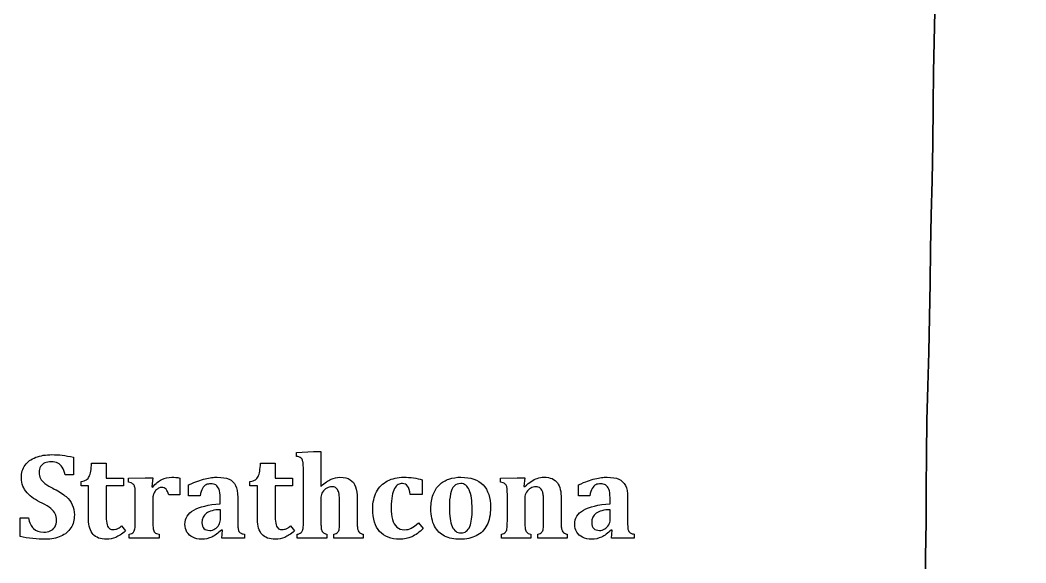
# Model space of a CAD drawing. Extents: x 0 to 800, y 146 to 730.
# Drawn here: x 545.6 to 607.8, y 533.9 to 567.5 of the extents above; entities that cross this region are included whole.
import ezdxf

# ---------------------------------------------------------------- set-up
doc = ezdxf.new("R2010")
doc.units = 0
doc.layers.get('0').update_dxf_attribs({"linetype": 'CONTINUOUS'})

msp = doc.modelspace()

# ---------------------------------------------------------------- linework, layer by layer
at = {"color": 1}
for points in [[(601.546875, 530.078125), (601.6, 534.30625), (601.640625, 536.43125), (601.640625, 538.16875), (601.628125, 538.54375), (601.659375, 540.60625), (601.684375, 542.71875), (601.740625, 544.85), (601.790625, 546.959375), (601.84375, 549.128125), (601.871875, 551.2375), (601.9125, 553.34375), (601.94375, 555.446875), (602, 557.590625), (602.040625, 559.8875), (602.075, 562.215625), (602.096875, 564.328125), (602.1625, 568.053125), (602.225, 571.5625), (602.25, 598.26875), (623.659375, 591.375)], [(602.1625, 568.053125), (602.096875, 564.328125), (602.075, 562.215625), (602.040625, 559.8875), (602, 557.590625), (601.94375, 555.446875), (601.9125, 553.34375), (601.871875, 551.2375), (601.84375, 549.128125), (601.790625, 546.959375), (601.740625, 544.85), (601.684375, 542.71875), (601.659375, 540.60625), (601.628125, 538.54375), (601.640625, 538.16875), (601.640625, 536.43125), (601.6, 534.30625), (601.546875, 530.078125)]]:
    msp.add_lwpolyline(points, dxfattribs=at)
at = {"color": 7}
for points in [[(548.871448, 540.453928), (548.871448, 539.366432), (548.357696, 539.366432)], [(562.674968, 540.50644), (562.674968, 540.753936), (563.71372, 540.806416), (564.182472, 540.806416), (564.182472, 538.665168), (564.197696, 538.66144)], [(549.99272, 540.093936), (550.888968, 540.093936), (550.888968, 539.15644), (551.95772, 539.15644), (551.95772, 538.687688), (550.888968, 538.687688), (550.888968, 536.99644)], [(560.44772, 540.093936), (561.343968, 540.093936), (561.343968, 539.15644), (562.41272, 539.15644), (562.41272, 538.687688), (561.343968, 538.687688), (561.343968, 536.99644)], [(552.276448, 538.901432), (552.276448, 539.156432), (553.303944, 539.186432), (553.776448, 539.186432), (553.723944, 538.620192)], [(555.441416, 539.167696), (555.441416, 538.132696), (554.762664, 538.132696)], [(563.098712, 536.520176), (563.098712, 539.445176)], [(570.456448, 539.0552), (570.456448, 538.151448), (569.713944, 538.151448)], [(575.301512, 538.901408), (575.301512, 539.156408), (576.329008, 539.186408), (576.801512, 539.186408), (576.745272, 538.646408), (576.790232, 538.635128)], [(549.805192, 536.59144), (549.805192, 538.687688), (549.336448, 538.687688), (549.336448, 538.94644)], [(553.723944, 538.620192), (553.772664, 538.608912)], [(556.701496, 538.061408), (555.992744, 538.061408), (555.992744, 538.743904)], [(560.260192, 536.59144), (560.260192, 538.687688), (559.791448, 538.687688), (559.791448, 538.94644)], [(580.821496, 538.061408), (580.112744, 538.061408), (580.112744, 538.743904)], [(552.69264, 536.516432), (552.69264, 538.05768)], [(557.95396, 537.573904), (557.95396, 537.93016)], [(559.037744, 537.960144), (559.037744, 536.49764)], [(564.182664, 537.975176), (564.182664, 536.520176)], [(566.425192, 537.888936), (566.425192, 536.520192)], [(575.717704, 536.516408), (575.717704, 538.057656)], [(576.801448, 537.963904), (576.801448, 536.52016)], [(579.04776, 537.892608), (579.04776, 536.520112)], [(582.07396, 537.573904), (582.07396, 537.93016)], [(583.157744, 537.960144), (583.157744, 536.49764)], [(553.776376, 537.716432), (553.776376, 536.520184)], [(557.957696, 536.583936), (557.957696, 537.20644)], [(565.34144, 536.516432), (565.34144, 537.495184)], [(572.12892, 537.352688), (572.128944, 537.352688)], [(577.963968, 536.51644), (577.963968, 537.517688)], [(582.077696, 536.583936), (582.077696, 537.20644)], [(545.567696, 535.545216), (545.567696, 536.700224), (546.081448, 536.700192)], [(551.848952, 536.201432), (552.085192, 535.88644)], [(558.081448, 535.927688), (558.025208, 535.946408)], [(559.442712, 535.683912), (559.442712, 535.436416), (558.047712, 535.436416), (558.081448, 535.927688)], [(562.303952, 536.201432), (562.540192, 535.88644)], [(570.227704, 536.396464), (570.227696, 536.39644)], [(570.227696, 536.39644), (570.516448, 536.047688)], [(582.201448, 535.927688), (582.145208, 535.946408)], [(583.562792, 535.683912), (583.562792, 535.436416), (582.167792, 535.436416), (582.201448, 535.927688)], [(554.173864, 535.683928), (554.173864, 535.436432), (552.325112, 535.436432), (552.325112, 535.683928)], [(564.557712, 535.68396), (564.557712, 535.436464), (562.720208, 535.436464), (562.720208, 535.68396)], [(566.803912, 535.683928), (566.803912, 535.436432), (564.98516, 535.436432), (564.98516, 535.683928)], [(572.788944, 535.37644), (572.788944, 535.37644)], [(577.161432, 535.683904), (577.161432, 535.436408), (575.350176, 535.436408), (575.350176, 535.683904)], [(579.426448, 535.43644), (577.607696, 535.43644), (577.607696, 535.683936)], [(579.426488, 535.683848), (579.426448, 535.43644)]]:
    msp.add_lwpolyline(points, dxfattribs=at)
for points in [[(545.875192, 539.958896), (546.027696, 540.173896), (546.24832, 540.337016), (546.537072, 540.448272)], [(546.537072, 540.448272), (546.825816, 540.55952), (547.160192, 540.615144), (547.540192, 540.615152)], [(547.540192, 540.615152), (547.762696, 540.615144), (547.975192, 540.603312), (548.177696, 540.579552)], [(548.177696, 540.579552), (548.380192, 540.555792), (548.61144, 540.513952), (548.871448, 540.453928)], [(562.90372, 540.43892), (562.8562, 540.46388), (562.779968, 540.48644), (562.674968, 540.50644)], [(563.012472, 540.339544), (562.987512, 540.380824), (562.951192, 540.413944), (562.90372, 540.43892)], [(563.068712, 540.174544), (563.056232, 540.243264), (563.037432, 540.298296), (563.012472, 540.339544)], [(545.646448, 539.175152), (545.646448, 539.482648), (545.722688, 539.743896), (545.875192, 539.958896)], [(546.835192, 539.878344), (546.770232, 539.779592), (546.737696, 539.660216), (546.737696, 539.520224)], [(547.101448, 540.101472), (546.988944, 540.051472), (546.900192, 539.977088), (546.835192, 539.878344)], [(547.483944, 540.176432), (547.34144, 540.176424), (547.213944, 540.151392), (547.101448, 540.101472)], [(547.900192, 540.093928), (547.790192, 540.148888), (547.65144, 540.176424), (547.483944, 540.176432)], [(548.175816, 539.837056), (548.102056, 539.953304), (548.010192, 540.038928), (547.900192, 540.093928)], [(548.357696, 539.366432), (548.310176, 539.563928), (548.249568, 539.7208), (548.175816, 539.837056)], [(549.93832, 539.587688), (549.96208, 539.72268), (549.98016, 539.891432), (549.99272, 540.093936)], [(560.39332, 539.587688), (560.41708, 539.72268), (560.43516, 539.891432), (560.44772, 540.093936)], [(563.093112, 539.919544), (563.089112, 540.020792), (563.081272, 540.105792), (563.068712, 540.174544)], [(563.098712, 539.445176), (563.098712, 539.660168), (563.097112, 539.818296), (563.093112, 539.919544)], [(545.73832, 538.668896), (545.67704, 538.818896), (545.646448, 538.987648), (545.646448, 539.175152)], [(546.737696, 539.520224), (546.737696, 539.375216), (546.765856, 539.249592), (546.822072, 539.143344)], [(546.822072, 539.143344), (546.878312, 539.037088), (546.972696, 538.933344), (547.105192, 538.832096)], [(549.336448, 538.94644), (549.488944, 538.9714), (549.601448, 539.00892), (549.673944, 539.058936)], [(549.673944, 539.058936), (549.746424, 539.108936), (549.802696, 539.175808), (549.842696, 539.25956)], [(549.842696, 539.25956), (549.882696, 539.343312), (549.914536, 539.452688), (549.93832, 539.587688)], [(553.772664, 538.608912), (553.95516, 538.823912), (554.142664, 538.978912), (554.33516, 539.073912)], [(554.33516, 539.073912), (554.527664, 539.168912), (554.736408, 539.216408), (554.961416, 539.216416)], [(554.961416, 539.216416), (555.113912, 539.216408), (555.273912, 539.200176), (555.441416, 539.167696)], [(555.992744, 538.743904), (556.222744, 538.8464), (556.413992, 538.925152), (556.566496, 538.98016)], [(556.566496, 538.98016), (556.718992, 539.03512), (556.869616, 539.080776), (557.018368, 539.117032)], [(557.018368, 539.117032), (557.16712, 539.153272), (557.30024, 539.178872), (557.417744, 539.193912)], [(557.417744, 539.193912), (557.53524, 539.208872), (557.652744, 539.216392), (557.77024, 539.216392)], [(557.77024, 539.216392), (558.072744, 539.216384), (558.314616, 539.176392), (558.495864, 539.096392)], [(558.495864, 539.096392), (558.677112, 539.016384), (558.812736, 538.886384), (558.902744, 538.706392)], [(559.791448, 538.94644), (559.943944, 538.9714), (560.056448, 539.00892), (560.128944, 539.058936)], [(560.128944, 539.058936), (560.201424, 539.108936), (560.257696, 539.175808), (560.297696, 539.25956)], [(560.297696, 539.25956), (560.337696, 539.343312), (560.369536, 539.452688), (560.39332, 539.587688)], [(564.197696, 538.66144), (564.425192, 538.863936), (564.62832, 539.007056), (564.807072, 539.090816)], [(564.807072, 539.090816), (564.985816, 539.17456), (565.168944, 539.216432), (565.356448, 539.21644)], [(565.356448, 539.21644), (565.63144, 539.216432), (565.843944, 539.1658), (565.993944, 539.06456)], [(565.993944, 539.06456), (566.143944, 538.963312), (566.25332, 538.817688), (566.322072, 538.627688)], [(567.62332, 538.307064), (567.779568, 538.605808), (568.003944, 538.832056), (568.296448, 538.985816)], [(568.296448, 538.985816), (568.588944, 539.13956), (568.923944, 539.216432), (569.301448, 539.21644)], [(569.301448, 539.21644), (569.503944, 539.216432), (569.705816, 539.20204), (569.907072, 539.17332)], [(569.907072, 539.17332), (570.10832, 539.1446), (570.29144, 539.10516), (570.456448, 539.0552)], [(571.513944, 538.747688), (571.678944, 538.907688), (571.875816, 539.025808), (572.104568, 539.102064)], [(572.104568, 539.102064), (572.33332, 539.178304), (572.58144, 539.216432), (572.848944, 539.21644)], [(572.848944, 539.21644), (573.453944, 539.216432), (573.910192, 539.057056), (574.217696, 538.738312)], [(577.198984, 538.959496), (577.31648, 539.038216), (577.439608, 539.100744), (577.56836, 539.147)], [(577.56836, 539.147), (577.697104, 539.19324), (577.832728, 539.21636), (577.975232, 539.21636)], [(577.975232, 539.21636), (578.180232, 539.216352), (578.350232, 539.187), (578.485232, 539.128232)], [(578.485232, 539.128232), (578.620232, 539.069512), (578.729608, 538.983856), (578.81336, 538.87136)], [(580.112744, 538.743904), (580.342744, 538.8464), (580.533992, 538.925152), (580.686496, 538.98016)], [(580.686496, 538.98016), (580.838992, 539.03512), (580.989616, 539.080776), (581.138368, 539.117032)], [(581.138368, 539.117032), (581.28712, 539.153272), (581.42024, 539.178872), (581.537744, 539.193912)], [(581.537744, 539.193912), (581.65524, 539.208872), (581.772744, 539.216392), (581.89024, 539.216392)], [(581.89024, 539.216392), (582.192744, 539.216384), (582.434616, 539.176392), (582.615872, 539.096392)], [(582.615872, 539.096392), (582.797112, 539.016384), (582.932744, 538.886384), (583.022744, 538.706392)], [(545.997072, 538.25452), (545.885816, 538.380768), (545.799568, 538.518896), (545.73832, 538.668896)], [(547.105192, 538.832096), (547.237696, 538.73084), (547.430192, 538.615216), (547.682696, 538.485224)], [(547.682696, 538.485224), (547.990192, 538.325216), (548.232064, 538.168344), (548.40832, 538.014592)], [(552.529568, 538.813304), (552.480848, 538.847064), (552.396448, 538.876424), (552.276448, 538.901432)], [(552.63832, 538.682056), (552.61456, 538.735816), (552.57832, 538.779552), (552.529568, 538.813304)], [(552.68328, 538.468304), (552.67688, 538.557048), (552.662, 538.628304), (552.63832, 538.682056)], [(552.69264, 538.05768), (552.69264, 538.24268), (552.68944, 538.379552), (552.68328, 538.468304)], [(553.954536, 538.389552), (553.898296, 538.328272), (553.858288, 538.2658), (553.834536, 538.202056)], [(554.138288, 538.532056), (554.072048, 538.498296), (554.010784, 538.4508), (553.954536, 538.389552)], [(554.32016, 538.582696), (554.26512, 538.582696), (554.204536, 538.565816), (554.138288, 538.532056)], [(554.595784, 538.466448), (554.527064, 538.543968), (554.43516, 538.582696), (554.32016, 538.582696)], [(554.762664, 538.132696), (554.720184, 538.277696), (554.664536, 538.388944), (554.595784, 538.466448)], [(556.851496, 538.524528), (556.783976, 538.41328), (556.733992, 538.258904), (556.701496, 538.061408)], [(557.078368, 538.751408), (556.994616, 538.711408), (556.918992, 538.635776), (556.851496, 538.524528)], [(557.376496, 538.811408), (557.261488, 538.8114), (557.16212, 538.791408), (557.078368, 538.751408)], [(557.672744, 538.734528), (557.59024, 538.785808), (557.491488, 538.811408), (557.376496, 538.811408)], [(557.87524, 538.46828), (557.82276, 538.594528), (557.75524, 538.68328), (557.672744, 538.734528)], [(557.95396, 537.93016), (557.95396, 538.162656), (557.92772, 538.342032), (557.87524, 538.46828)], [(558.902744, 538.706392), (558.992736, 538.526384), (559.037736, 538.27764), (559.037744, 537.960144)], [(564.544536, 538.539544), (564.440784, 538.480824), (564.354536, 538.400792), (564.285784, 538.299544)], [(564.842664, 538.627672), (564.747664, 538.627672), (564.648288, 538.598312), (564.544536, 538.539544)], [(565.084536, 538.571432), (565.023256, 538.608952), (564.942664, 538.627672), (564.842664, 538.627672)], [(565.234536, 538.400808), (565.195816, 538.477048), (565.145784, 538.533928), (565.084536, 538.571432)], [(565.31704, 538.078304), (565.3008, 538.217056), (565.27328, 538.324552), (565.234536, 538.400808)], [(566.322072, 538.627688), (566.390792, 538.437688), (566.425192, 538.191432), (566.425192, 537.888936)], [(568.737072, 538.517088), (568.673312, 538.403336), (568.622696, 538.250832), (568.585192, 538.059584)], [(568.95832, 538.757088), (568.874568, 538.710848), (568.800816, 538.630832), (568.737072, 538.517088)], [(569.222696, 538.826448), (569.130192, 538.82644), (569.042072, 538.803328), (568.95832, 538.757088)], [(569.545192, 538.6652), (569.470232, 538.772696), (569.362696, 538.82644), (569.222696, 538.826448)], [(569.713944, 538.151448), (569.676424, 538.38644), (569.620192, 538.557696), (569.545192, 538.6652)], [(571.127696, 538.140192), (571.220192, 538.385184), (571.348944, 538.587688), (571.513944, 538.747688)], [(572.4252, 538.665192), (572.322704, 538.557688), (572.247704, 538.396432), (572.2002, 538.18144)], [(572.833952, 538.82644), (572.663952, 538.826432), (572.527704, 538.77268), (572.4252, 538.665192)], [(573.360832, 538.427064), (573.24208, 538.693312), (573.066448, 538.826432), (572.833952, 538.82644)], [(573.538952, 537.22144), (573.538952, 537.758936), (573.479592, 538.160808), (573.360832, 538.427064)], [(574.217696, 538.738312), (574.525192, 538.41956), (574.678944, 537.952688), (574.678944, 537.337688)], [(575.554632, 538.81328), (575.505912, 538.84704), (575.421512, 538.8764), (575.301512, 538.901408)], [(575.663384, 538.682032), (575.639624, 538.735792), (575.603384, 538.779528), (575.554632, 538.81328)], [(575.708344, 538.46828), (575.701944, 538.557024), (575.687064, 538.62828), (575.663384, 538.682032)], [(575.717704, 538.057656), (575.717704, 538.242656), (575.714504, 538.379528), (575.708344, 538.46828)], [(576.790232, 538.635128), (576.945232, 538.772624), (577.08148, 538.880744), (577.198984, 538.959496)], [(577.165192, 538.539528), (577.062696, 538.480808), (576.97644, 538.399528), (576.906448, 538.295784)], [(577.461448, 538.627656), (577.36644, 538.627656), (577.267696, 538.598296), (577.165192, 538.539528)], [(577.633944, 538.605176), (577.588984, 538.620136), (577.53144, 538.627656), (577.461448, 538.627656)], [(577.753944, 538.535816), (577.718984, 538.567096), (577.678984, 538.590216), (577.633944, 538.605176)], [(577.849568, 538.415816), (577.820848, 538.464536), (577.788928, 538.50456), (577.753944, 538.535816)], [(577.917088, 538.233936), (577.900848, 538.306416), (577.878368, 538.367064), (577.849568, 538.415816)], [(578.81336, 538.87136), (578.897104, 538.758856), (578.957104, 538.621352), (578.99336, 538.458856)], [(578.99336, 538.458856), (579.0296, 538.296352), (579.04776, 538.107608), (579.04776, 537.892608)], [(580.971496, 538.524528), (580.903976, 538.41328), (580.853992, 538.258904), (580.821496, 538.061408)], [(581.198368, 538.751408), (581.114616, 538.711408), (581.038992, 538.635776), (580.971496, 538.524528)], [(581.496496, 538.811408), (581.381488, 538.8114), (581.28212, 538.791408), (581.198368, 538.751408)], [(581.792744, 538.734528), (581.71024, 538.785808), (581.611488, 538.811408), (581.496496, 538.811408)], [(581.99524, 538.46828), (581.94276, 538.594528), (581.87524, 538.68328), (581.792744, 538.734528)], [(582.07396, 537.93016), (582.07396, 538.162656), (582.04772, 538.342032), (581.99524, 538.46828)], [(583.022744, 538.706392), (583.112736, 538.526384), (583.157736, 538.27764), (583.157744, 537.960144)], [(546.400192, 537.907648), (546.242696, 538.012648), (546.10832, 538.128272), (545.997072, 538.25452)], [(546.928944, 537.603896), (546.733944, 537.701392), (546.557696, 537.802648), (546.400192, 537.907648)], [(548.40832, 538.014592), (548.584568, 537.86084), (548.714568, 537.693344), (548.79832, 537.512096)], [(553.787656, 538.008928), (553.780456, 537.943968), (553.776376, 537.846424), (553.776376, 537.716432)], [(553.834536, 538.202056), (553.810776, 538.138296), (553.795176, 538.073928), (553.787656, 538.008928)], [(564.285784, 538.299544), (564.217064, 538.198296), (564.182664, 538.090168), (564.182664, 537.975176)], [(565.34144, 537.495184), (565.341432, 537.745176), (565.33328, 537.939552), (565.31704, 538.078304)], [(567.388944, 537.243936), (567.388944, 537.653936), (567.467104, 538.008312), (567.62332, 538.307064)], [(568.585192, 538.059584), (568.547672, 537.868336), (568.528952, 537.626456), (568.528952, 537.33396)], [(570.988944, 537.270192), (570.988944, 537.605184), (571.035184, 537.895184), (571.127696, 538.140192)], [(572.2002, 538.18144), (572.15268, 537.966432), (572.12892, 537.690184), (572.12892, 537.352688)], [(576.906448, 538.295784), (576.836448, 538.192032), (576.80144, 538.0814), (576.801448, 537.963904)], [(577.952688, 537.95456), (577.945488, 538.068312), (577.933328, 538.161432), (577.917088, 538.233936)], [(577.963968, 537.517688), (577.963968, 537.695184), (577.959968, 537.840808), (577.952688, 537.95456)], [(547.461448, 537.277648), (547.333944, 537.380144), (547.15644, 537.488896), (546.928944, 537.603896)], [(547.738944, 536.953272), (547.681424, 537.067024), (547.588944, 537.175144), (547.461448, 537.277648)], [(548.79832, 537.512096), (548.882064, 537.33084), (548.923944, 537.120216), (548.923944, 536.880224)], [(555.767712, 536.306408), (555.767712, 536.673904), (555.948336, 536.96328), (556.309584, 537.174528)], [(556.309584, 537.174528), (556.670832, 537.385776), (557.21896, 537.518904), (557.95396, 537.573904)], [(557.957696, 537.20644), (557.570192, 537.19644), (557.28332, 537.123936), (557.097072, 536.988936)], [(567.816448, 535.85456), (567.531448, 536.173312), (567.388944, 536.63644), (567.388944, 537.243936)], [(568.528952, 537.33396), (568.528952, 537.041464), (568.556472, 536.794584), (568.611456, 536.593336)], [(571.213944, 536.188312), (571.063944, 536.472064), (570.988944, 536.832688), (570.988944, 537.270192)], [(572.128944, 537.352688), (572.128944, 536.822688), (572.188304, 536.425816), (572.307072, 536.162064)], [(573.505192, 536.61956), (573.527672, 536.798312), (573.538952, 536.998936), (573.538952, 537.22144)], [(574.678944, 537.337688), (574.678944, 536.902688), (574.602704, 536.538312), (574.450192, 536.24456)], [(579.887712, 536.306408), (579.887712, 536.673904), (580.068336, 536.96328), (580.429584, 537.174528)], [(580.429584, 537.174528), (580.790832, 537.385776), (581.33896, 537.518904), (582.07396, 537.573904)], [(582.077696, 537.20644), (581.690192, 537.19644), (581.40332, 537.123936), (581.217072, 536.988936)], [(546.081448, 536.700192), (546.143928, 536.402688), (546.24832, 536.180816), (546.394568, 536.03456)], [(547.71832, 536.132024), (547.7896, 536.243272), (547.825192, 536.382648), (547.825192, 536.550152)], [(547.825192, 536.550152), (547.825192, 536.705144), (547.796472, 536.83952), (547.738944, 536.953272)], [(548.923944, 536.880224), (548.923944, 536.57272), (548.852664, 536.305848), (548.710192, 536.079592)], [(550.080816, 535.678312), (549.897072, 535.87956), (549.805192, 536.183936), (549.805192, 536.59144)], [(550.888968, 536.99644), (550.888968, 536.713936), (550.902088, 536.505184), (550.928328, 536.370192)], [(552.66824, 536.025184), (552.68448, 536.115176), (552.69264, 536.278928), (552.69264, 536.516432)], [(553.776376, 536.520184), (553.776368, 536.28268), (553.785096, 536.116432), (553.802616, 536.021432)], [(557.097072, 536.988936), (556.910816, 536.853936), (556.817696, 536.65644), (556.817696, 536.39644)], [(557.867696, 536.257688), (557.927696, 536.360184), (557.957696, 536.468936), (557.957696, 536.583936)], [(559.037744, 536.49764), (559.037736, 536.33264), (559.041744, 536.205136), (559.049024, 536.115144)], [(560.535816, 535.678312), (560.352072, 535.87956), (560.260192, 536.183936), (560.260192, 536.59144)], [(561.343968, 536.99644), (561.343968, 536.713936), (561.357088, 536.505184), (561.383328, 536.370192)], [(563.091512, 536.1508), (563.096312, 536.237048), (563.098712, 536.360168), (563.098712, 536.520176)], [(564.182664, 536.520176), (564.182664, 536.380168), (564.184264, 536.272048), (564.188264, 536.1958)], [(565.31704, 536.021432), (565.33328, 536.113928), (565.34144, 536.278928), (565.34144, 536.516432)], [(566.425192, 536.520192), (566.425192, 536.410184), (566.426792, 536.307064), (566.430792, 536.210816)], [(568.611456, 536.593336), (568.666496, 536.392088), (568.7552, 536.237088), (568.877704, 536.128336)], [(573.390824, 536.160192), (573.444584, 536.287688), (573.482696, 536.440816), (573.505192, 536.61956)], [(575.693304, 536.02516), (575.709544, 536.115152), (575.717704, 536.278904), (575.717704, 536.516408)], [(576.801448, 536.52016), (576.80144, 536.282656), (576.808648, 536.117656), (576.823928, 536.02516)], [(577.939568, 536.023312), (577.955808, 536.11456), (577.963968, 536.278936), (577.963968, 536.51644)], [(579.04776, 536.520112), (579.047752, 536.410104), (579.04936, 536.306984), (579.05336, 536.210736)], [(581.217072, 536.988936), (581.030816, 536.853936), (580.937696, 536.65644), (580.937696, 536.39644)], [(581.987696, 536.257688), (582.047696, 536.360184), (582.077696, 536.468936), (582.077696, 536.583936)], [(583.157744, 536.49764), (583.157736, 536.33264), (583.161744, 536.205136), (583.169024, 536.115144)], [(546.394568, 536.03456), (546.540816, 535.888312), (546.755192, 535.815184), (547.037696, 535.815192)], [(547.037696, 535.815192), (547.185192, 535.815184), (547.317696, 535.840152), (547.435192, 535.890152)], [(547.435192, 535.890152), (547.552696, 535.940152), (547.647064, 536.020776), (547.71832, 536.132024)], [(548.710192, 536.079592), (548.567688, 535.853344), (548.360192, 535.679592), (548.087696, 535.558344)], [(550.928328, 536.370192), (550.954568, 536.235184), (550.998968, 536.135816), (551.061456, 536.072064)], [(551.061456, 536.072064), (551.123936, 536.008304), (551.201448, 535.97644), (551.293952, 535.97644)], [(551.293952, 535.97644), (551.363952, 535.97644), (551.426448, 535.98284), (551.481456, 535.99516)], [(551.481456, 535.99516), (551.536416, 536.00764), (551.594576, 536.03012), (551.655824, 536.06268)], [(552.085192, 535.88644), (551.865192, 535.698936), (551.665192, 535.567064), (551.485192, 535.490816)], [(551.655824, 536.06268), (551.717104, 536.09516), (551.781448, 536.1414), (551.848952, 536.201432)], [(552.574488, 535.811432), (552.620728, 535.863912), (552.652008, 535.935176), (552.66824, 536.025184)], [(553.802616, 536.021432), (553.820136, 535.926432), (553.855096, 535.852056), (553.907616, 535.798304)], [(555.889584, 535.822656), (555.808336, 535.962656), (555.767712, 536.123904), (555.767712, 536.306408)], [(556.817696, 536.39644), (556.817696, 536.24144), (556.860176, 536.123312), (556.945192, 536.042064)], [(556.945192, 536.042064), (557.030192, 535.960816), (557.147696, 535.920184), (557.297696, 535.920192)], [(557.297696, 535.920192), (557.412696, 535.920184), (557.52144, 535.950832), (557.623944, 536.012064)], [(558.025208, 535.946408), (557.820208, 535.746408), (557.620832, 535.601408), (557.427088, 535.511408)], [(557.623944, 536.012064), (557.72644, 536.073344), (557.807696, 536.155184), (557.867696, 536.257688)], [(559.049024, 536.115144), (559.056224, 536.025136), (559.068384, 535.958264), (559.084624, 535.914512)], [(559.084624, 535.914512), (559.100864, 535.870752), (559.121504, 535.835792), (559.146464, 535.809512)], [(561.383328, 536.370192), (561.409568, 536.235184), (561.453968, 536.135816), (561.516456, 536.072064)], [(561.516456, 536.072064), (561.578936, 536.008304), (561.656448, 535.97644), (561.748952, 535.97644)], [(561.748952, 535.97644), (561.818952, 535.97644), (561.881448, 535.98284), (561.936456, 535.99516)], [(561.936456, 535.99516), (561.991416, 536.00764), (562.049576, 536.03012), (562.110824, 536.06268)], [(562.540192, 535.88644), (562.320192, 535.698936), (562.120192, 535.567064), (561.940192, 535.490816)], [(562.110824, 536.06268), (562.172104, 536.09516), (562.236448, 536.1414), (562.303952, 536.201432)], [(562.995832, 535.828296), (563.019592, 535.859576), (563.040232, 535.899576), (563.057752, 535.948296)], [(563.057752, 535.948296), (563.075272, 535.997016), (563.086472, 536.064544), (563.091512, 536.1508)], [(564.188264, 536.1958), (564.192264, 536.11956), (564.197624, 536.0608), (564.205144, 536.019544)], [(564.205144, 536.019544), (564.212344, 535.978264), (564.223304, 535.941384), (564.237064, 535.90892)], [(564.237064, 535.90892), (564.250824, 535.87644), (564.268904, 535.84644), (564.291464, 535.81892)], [(565.22704, 535.803928), (565.2708, 535.856408), (565.3008, 535.928928), (565.31704, 536.021432)], [(566.430792, 536.210816), (566.434792, 536.11456), (566.443912, 536.037688), (566.458872, 535.980192)], [(566.458872, 535.980192), (566.473912, 535.922672), (566.494472, 535.875816), (566.520792, 535.83956)], [(568.877704, 536.128336), (569.0002, 536.019584), (569.161448, 535.965208), (569.361456, 535.965216)], [(569.361456, 535.965216), (569.506448, 535.965208), (569.643328, 535.996496), (569.77208, 536.05896)], [(569.77208, 536.05896), (569.900824, 536.12144), (570.052704, 536.23396), (570.227704, 536.396464)], [(570.516448, 536.047688), (570.27144, 535.807688), (570.034568, 535.635816), (569.805824, 535.532064)], [(571.83832, 535.56956), (571.572072, 535.698312), (571.363944, 535.90456), (571.213944, 536.188312)], [(572.307072, 536.162064), (572.425816, 535.898312), (572.605192, 535.76644), (572.845192, 535.76644)], [(572.845192, 535.76644), (572.977696, 535.76644), (573.08832, 535.8002), (573.177072, 535.867688)], [(573.177072, 535.867688), (573.265816, 535.935208), (573.337072, 536.032688), (573.390824, 536.160192)], [(574.450192, 536.24456), (574.297696, 535.950816), (574.080192, 535.732688), (573.797696, 535.590184)], [(575.599552, 535.811408), (575.645792, 535.863888), (575.677072, 535.935152), (575.693304, 536.02516)], [(576.823928, 536.02516), (576.838888, 535.932656), (576.869528, 535.859528), (576.9158, 535.805784)], [(577.847696, 535.805816), (577.892656, 535.859576), (577.923296, 535.932064), (577.939568, 536.023312)], [(579.05336, 536.210736), (579.05736, 536.11448), (579.06648, 536.037608), (579.08152, 535.980112)], [(579.08152, 535.980112), (579.09648, 535.922592), (579.11712, 535.875736), (579.14336, 535.83948)], [(580.009584, 535.822656), (579.928336, 535.962656), (579.887712, 536.123904), (579.887712, 536.306408)], [(580.937696, 536.39644), (580.937696, 536.24144), (580.980176, 536.123312), (581.065192, 536.042064)], [(581.065192, 536.042064), (581.150192, 535.960816), (581.267696, 535.920184), (581.417696, 535.920192)], [(581.417696, 535.920192), (581.532696, 535.920184), (581.64144, 535.950832), (581.743944, 536.012064)], [(582.145208, 535.946408), (581.940208, 535.746408), (581.740832, 535.601408), (581.547088, 535.511408)], [(581.743944, 536.012064), (581.84644, 536.073344), (581.927696, 536.155184), (581.987696, 536.257688)], [(583.169024, 536.115144), (583.176224, 536.025136), (583.188384, 535.958264), (583.204624, 535.914512)], [(583.204624, 535.914512), (583.220864, 535.870752), (583.241504, 535.835792), (583.266544, 535.809512)], [(546.345816, 535.419592), (546.069568, 535.448312), (545.810192, 535.490232), (545.567696, 535.545216)], [(547.142696, 535.376472), (546.887696, 535.376472), (546.622072, 535.390872), (546.345816, 535.419592)], [(548.087696, 535.558344), (547.815192, 535.437096), (547.500192, 535.376472), (547.142696, 535.376472)], [(550.915192, 535.37644), (550.542696, 535.37644), (550.264568, 535.477064), (550.080816, 535.678312)], [(551.485192, 535.490816), (551.305192, 535.414576), (551.115192, 535.37644), (550.915192, 535.37644)], [(552.325112, 535.683928), (552.445112, 535.716408), (552.52824, 535.758888), (552.574488, 535.811432)], [(553.907616, 535.798304), (553.960096, 535.744544), (554.048864, 535.706432), (554.173864, 535.683928)], [(556.249584, 535.494528), (556.090832, 535.573248), (555.970832, 535.682656), (555.889584, 535.822656)], [(556.810208, 535.376408), (556.595208, 535.376408), (556.408336, 535.415768), (556.249584, 535.494528)], [(557.427088, 535.511408), (557.233336, 535.421408), (557.027712, 535.376408), (556.810208, 535.376408)], [(559.146464, 535.809512), (559.171424, 535.783272), (559.202064, 535.761992), (559.238336, 535.745752)], [(559.238336, 535.745752), (559.274576, 535.729512), (559.342704, 535.708872), (559.442712, 535.683912)], [(561.370192, 535.37644), (560.997696, 535.37644), (560.719568, 535.477064), (560.535816, 535.678312)], [(561.940192, 535.490816), (561.760192, 535.414576), (561.570192, 535.37644), (561.370192, 535.37644)], [(562.720208, 535.68396), (562.795168, 535.70148), (562.85396, 535.72212), (562.896464, 535.7458)], [(562.896464, 535.7458), (562.938944, 535.76956), (562.972064, 535.79708), (562.995832, 535.828296)], [(564.291464, 535.81892), (564.313944, 535.7914), (564.346424, 535.76644), (564.38896, 535.74396)], [(564.38896, 535.74396), (564.43144, 535.72148), (564.487712, 535.70148), (564.557712, 535.68396)], [(564.98516, 535.683928), (565.102664, 535.711448), (565.183288, 535.751448), (565.22704, 535.803928)], [(566.520792, 535.83956), (566.547032, 535.80332), (566.583912, 535.77268), (566.631416, 535.747688)], [(566.631416, 535.747688), (566.678936, 535.722728), (566.736408, 535.701448), (566.803912, 535.683928)], [(569.057696, 535.37644), (568.515192, 535.37644), (568.101448, 535.535816), (567.816448, 535.85456)], [(569.805824, 535.532064), (569.577072, 535.428312), (569.327696, 535.37644), (569.057696, 535.37644)], [(572.788944, 535.37644), (572.421448, 535.37644), (572.104568, 535.44084), (571.83832, 535.56956)], [(573.797696, 535.590184), (573.515192, 535.447688), (573.178944, 535.37644), (572.788944, 535.37644)], [(575.350176, 535.683904), (575.470176, 535.716384), (575.553304, 535.758864), (575.599552, 535.811408)], [(576.9158, 535.805784), (576.96204, 535.752024), (577.043928, 535.711408), (577.161432, 535.683904)], [(577.607696, 535.683936), (577.722688, 535.711456), (577.802688, 535.752096), (577.847696, 535.805816)], [(579.14336, 535.83948), (579.1696, 535.80324), (579.20648, 535.7726), (579.253984, 535.747608)], [(579.253984, 535.747608), (579.301504, 535.722648), (579.358984, 535.701368), (579.426488, 535.683848)], [(580.369584, 535.494528), (580.210832, 535.573248), (580.090832, 535.682656), (580.009584, 535.822656)], [(580.930208, 535.376408), (580.715208, 535.376408), (580.528336, 535.415768), (580.369584, 535.494528)], [(581.547088, 535.511408), (581.353336, 535.421408), (581.147712, 535.376408), (580.930208, 535.376408)], [(583.266544, 535.809512), (583.291504, 535.783272), (583.322144, 535.761992), (583.358416, 535.745752)], [(583.358416, 535.745752), (583.394656, 535.729512), (583.462784, 535.708872), (583.562792, 535.683912)]]:
    msp.add_open_spline(points, degree=3, dxfattribs=at)

doc.saveas('drawing.dxf')
